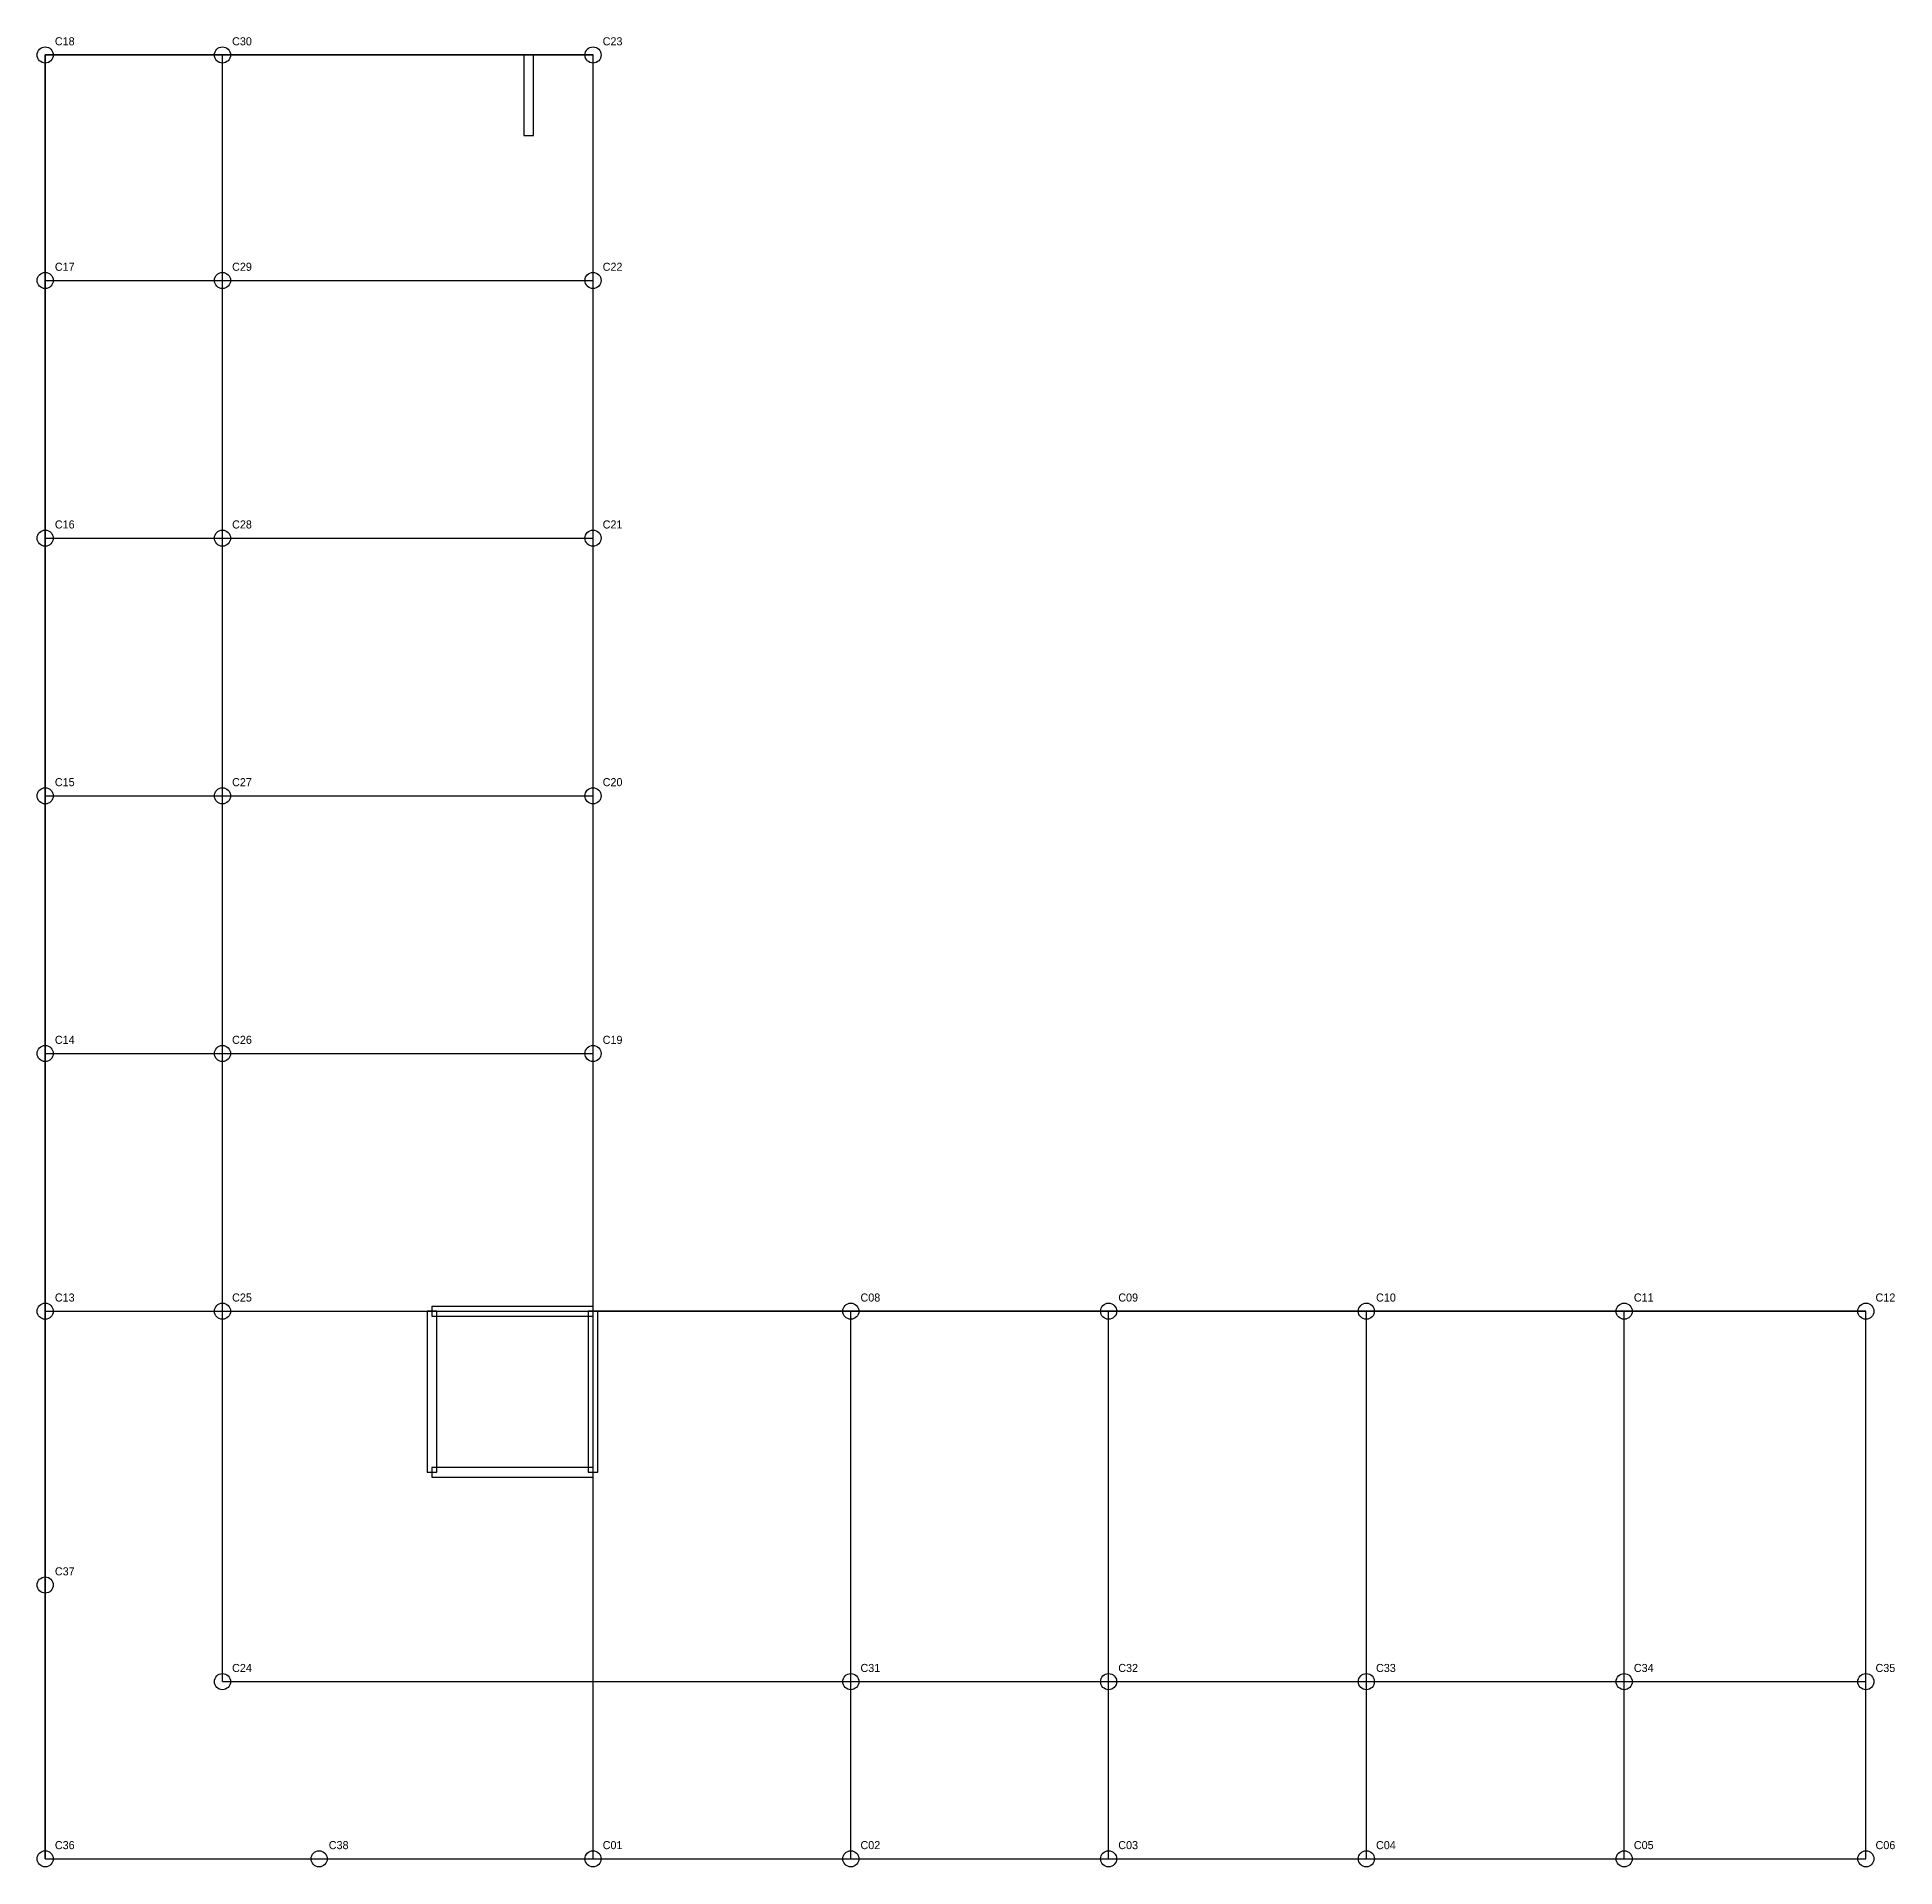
# Model space of a CAD drawing. Header units: metres. Extents: x -0.2 to 57.4, y -0.2 to 56.6.
import ezdxf

# ---------------------------------------------------------------- set-up
doc = ezdxf.new("R2010")
doc.units = ezdxf.units.M
for name, color, linetype in [('YJK_BEAM_PRIMARY', 7, 'Continuous'), ('YJK_BEAM_SECONDARY', 7, 'Continuous'), ('YJK_COL', 7, 'Continuous'), ('YJK_ENVELOPE', 7, 'Continuous'), ('YJK_NODE_ANNO', 7, 'Continuous'), ('YJK_SHEAR_CORE', 7, 'Continuous'), ('YJK_SHEAR_WING', 7, 'Continuous')]:
    doc.layers.add(name, color=color, linetype=linetype)

msp = doc.modelspace()

# ---------------------------------------------------------------- linework, layer by layer
at = {"layer": 'YJK_BEAM_PRIMARY'}
for p, q in [((0, 49), (0, 56)), ((17, 49), (17, 56)), ((0, 41), (0, 49)), ((17, 41), (17, 49)), ((0, 33), (0, 41)), ((17, 33), (17, 41)), ((0, 25), (0, 33)), ((17, 25), (17, 33)), ((0, 17), (0, 25)), ((17, 0), (17, 25)), ((0, 17), (5.5, 17)), ((0, 8.5), (0, 17)), ((5.5, 17), (25, 17)), ((25, 17), (33, 17)), ((33, 17), (41, 17)), ((41, 17), (49, 17)), ((49, 17), (56.5, 17)), ((0, 0), (0, 8.5)), ((5.5, 5.5), (25, 5.5)), ((25, 5.5), (33, 5.5)), ((33, 5.5), (41, 5.5)), ((41, 5.5), (49, 5.5)), ((49, 5.5), (56.5, 5.5)), ((0, 0), (8.5, 0)), ((8.5, 0), (17, 0)), ((17, 0), (25, 0)), ((25, 0), (33, 0)), ((33, 0), (41, 0)), ((41, 0), (49, 0)), ((49, 0), (56.5, 0))]:
    msp.add_line(p, q, dxfattribs=at)
at = {"layer": 'YJK_BEAM_SECONDARY'}
for p, q in [((0, 56), (5.5, 56)), ((5.5, 56), (17, 56)), ((5.5, 49), (5.5, 56)), ((0, 49), (5.5, 49)), ((5.5, 49), (17, 49)), ((5.5, 41), (5.5, 49)), ((0, 41), (5.5, 41)), ((5.5, 41), (17, 41)), ((5.5, 33), (5.5, 41)), ((0, 33), (5.5, 33)), ((5.5, 33), (17, 33)), ((5.5, 25), (5.5, 33)), ((0, 25), (5.5, 25)), ((5.5, 25), (17, 25)), ((5.5, 17), (5.5, 25)), ((5.5, 5.5), (5.5, 17)), ((25, 5.5), (25, 17)), ((33, 5.5), (33, 17)), ((41, 5.5), (41, 17)), ((49, 5.5), (49, 17)), ((56.5, 5.5), (56.5, 17)), ((25, 0), (25, 5.5)), ((33, 0), (33, 5.5)), ((41, 0), (41, 5.5)), ((49, 0), (49, 5.5)), ((56.5, 0), (56.5, 5.5))]:
    msp.add_line(p, q, dxfattribs=at)
at = {"layer": 'YJK_COL'}
for centre in [(0, 56), (5.5, 56), (17, 56), (0, 49), (5.5, 49), (17, 49), (0, 41), (5.5, 41), (17, 41), (0, 33), (5.5, 33), (17, 33), (0, 25), (5.5, 25), (17, 25), (0, 17), (5.5, 17), (25, 17), (33, 17), (41, 17), (49, 17), (56.5, 17), (0, 8.5), (5.5, 5.5), (25, 5.5), (33, 5.5), (41, 5.5), (49, 5.5), (56.5, 5.5), (0, 0), (8.5, 0), (17, 0), (25, 0), (33, 0), (41, 0), (49, 0), (56.5, 0)]:
    msp.add_circle(centre, 0.25, dxfattribs=at)
at = {"layer": 'YJK_ENVELOPE'}
msp.add_lwpolyline([(0, 0), (56.5, 0), (56.5, 17), (17, 17), (17, 56), (0, 56), (0, 0)], dxfattribs=at)
at = {"layer": 'YJK_SHEAR_CORE'}
for points in [[(12.15, 17), (11.85, 17), (11.85, 12), (12.15, 12), (12.15, 17)], [(17, 16.85), (17, 17.15), (12, 17.15), (12, 16.85), (17, 16.85)], [(16.85, 12), (17.15, 12), (17.15, 17), (16.85, 17), (16.85, 12)], [(12, 12.15), (12, 11.85), (17, 11.85), (17, 12.15), (12, 12.15)]]:
    msp.add_lwpolyline(points, close=True, dxfattribs=at)
at = {"layer": 'YJK_SHEAR_WING'}
msp.add_lwpolyline([(14.85, 53.5), (15.15, 53.5), (15.15, 56), (14.85, 56), (14.85, 53.5)], close=True, dxfattribs=at)

# ---------------------------------------------------------------- texts
at = {"layer": 'YJK_NODE_ANNO'}
for s, p in [('C18', (0.3, 56.3)), ('C30', (5.8, 56.3)), ('C23', (17.3, 56.3)), ('C17', (0.3, 49.3)), ('C29', (5.8, 49.3)), ('C22', (17.3, 49.3)), ('C16', (0.3, 41.3)), ('C28', (5.8, 41.3)), ('C21', (17.3, 41.3)), ('C15', (0.3, 33.3)), ('C27', (5.8, 33.3)), ('C20', (17.3, 33.3)), ('C14', (0.3, 25.3)), ('C26', (5.8, 25.3)), ('C19', (17.3, 25.3)), ('C13', (0.3, 17.3)), ('C25', (5.8, 17.3)), ('C08', (25.3, 17.3)), ('C09', (33.3, 17.3)), ('C10', (41.3, 17.3)), ('C11', (49.3, 17.3)), ('C12', (56.8, 17.3)), ('C37', (0.3, 8.8)), ('C24', (5.8, 5.8)), ('C31', (25.3, 5.8)), ('C32', (33.3, 5.8)), ('C33', (41.3, 5.8)), ('C34', (49.3, 5.8)), ('C35', (56.8, 5.8)), ('C36', (0.3, 0.3)), ('C38', (8.8, 0.3)), ('C01', (17.3, 0.3)), ('C02', (25.3, 0.3)), ('C03', (33.3, 0.3)), ('C04', (41.3, 0.3)), ('C05', (49.3, 0.3)), ('C06', (56.8, 0.3))]:
    msp.add_text(s, height=0.25, dxfattribs=at).set_placement(p)

doc.saveas('drawing.dxf')
